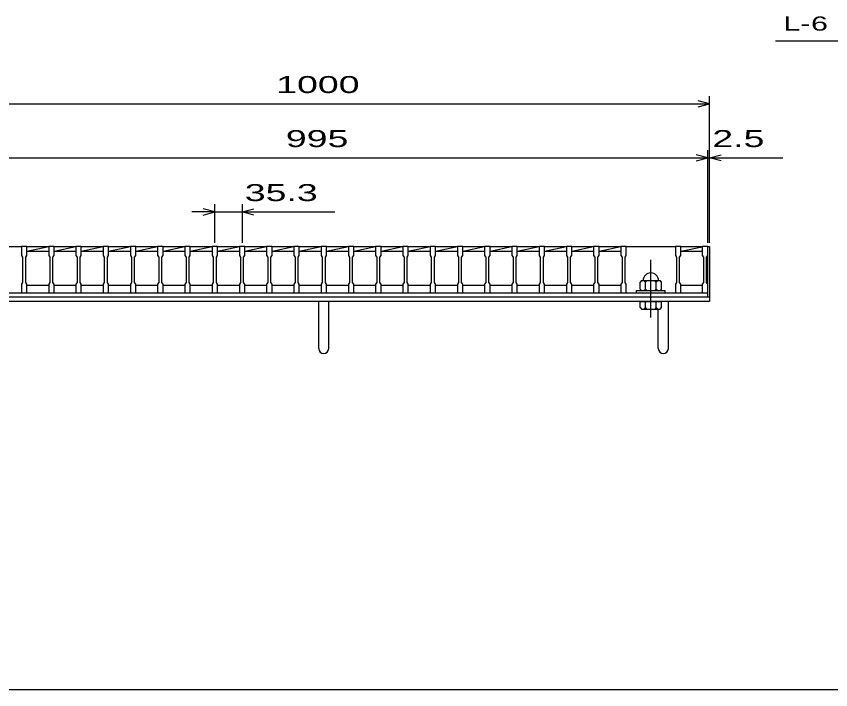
# Model space of a CAD drawing. Units: millimetres, scale not verified. Extents: x -1820 to 1731, y -1282 to 1054.
# Drawn here: x -1249 to -194, y -1146 to -274 of the extents above; entities that cross this region are included whole.
import ezdxf
from ezdxf.enums import TextEntityAlignment as Align

# ---------------------------------------------------------------- set-up
doc = ezdxf.new("R2010")
doc.units = ezdxf.units.MM
doc.header["$LTSCALE"] = 10
doc.linetypes.add('CHAIN', pattern=[18.5, 12, -1.5, 3.5, -1.5])
for name, color, linetype, lineweight in [('0_2', 150, 'Continuous', 25), ('16', 3, 'Continuous', 25), ('19', 6, 'Continuous', 25), ('22', 4, 'Continuous', 25)]:
    doc.layers.add(name, color=color, linetype=linetype, lineweight=lineweight)
doc.styles.add('ベクトル', font='')
doc.styles.get('ベクトル').set_extended_font_data('ベクトル')

msp = doc.modelspace()

# ---------------------------------------------------------------- linework, layer by layer
at = {"layer": '0_2'}
msp.add_line((1731, -1146.5), (-1729, -1146.5), dxfattribs=at)
at = {"layer": '16'}
for p, q in [((-1305.7, -572.5), (-1242.1, -572.5)), ((-1242.1, -572.5), (-1242.1, -571.8)), ((-1242.1, -571.8), (-1235.1, -571.8)), ((-1242.1, -572.5), (-1242.1, -584)), ((-1235.1, -572.5), (-1242.1, -572.5)), ((-1235.1, -571.8), (-1235.1, -572.5)), ((-1235.1, -584), (-1235.1, -572.5)), ((-1235.1, -572.5), (-1206.8, -572.5)), ((-1235.1, -578.5), (-1206.8, -572.5)), ((-1235.1, -578.5), (-1206.8, -578.5)), ((-1206.8, -572.5), (-1206.8, -571.8)), ((-1206.8, -571.8), (-1199.8, -571.8)), ((-1206.8, -572.5), (-1206.8, -584)), ((-1199.8, -572.5), (-1206.8, -572.5)), ((-1199.8, -571.8), (-1199.8, -572.5)), ((-1199.8, -584), (-1199.8, -572.5)), ((-1199.8, -572.5), (-1171.5, -572.5)), ((-1199.8, -578.5), (-1171.5, -572.5)), ((-1199.8, -578.5), (-1171.5, -578.5)), ((-1171.5, -572.5), (-1171.5, -571.8)), ((-1171.5, -571.8), (-1164.5, -571.8)), ((-1171.5, -572.5), (-1171.5, -584)), ((-1164.5, -572.5), (-1171.5, -572.5)), ((-1164.5, -571.8), (-1164.5, -572.5)), ((-1164.5, -584), (-1164.5, -572.5)), ((-1164.5, -572.5), (-1136.2, -572.5)), ((-1164.5, -578.5), (-1136.2, -572.5)), ((-1164.5, -578.5), (-1136.2, -578.5)), ((-1136.2, -572.5), (-1136.2, -571.8)), ((-1136.2, -571.8), (-1129.2, -571.8)), ((-1136.2, -572.5), (-1136.2, -584)), ((-1129.2, -572.5), (-1136.2, -572.5)), ((-1129.2, -571.8), (-1129.2, -572.5)), ((-1129.2, -584), (-1129.2, -572.5)), ((-1129.2, -572.5), (-1100.9, -572.5)), ((-1129.2, -578.5), (-1100.9, -572.5)), ((-1129.2, -578.5), (-1100.9, -578.5)), ((-1100.9, -572.5), (-1100.9, -571.8)), ((-1100.9, -571.8), (-1093.9, -571.8)), ((-1100.9, -572.5), (-1100.9, -584)), ((-1093.9, -572.5), (-1100.9, -572.5)), ((-1093.9, -571.8), (-1093.9, -572.5)), ((-1093.9, -584), (-1093.9, -572.5)), ((-1093.9, -572.5), (-1065.6, -572.5)), ((-1093.9, -578.5), (-1065.6, -572.5)), ((-1093.9, -578.5), (-1065.6, -578.5)), ((-1065.6, -572.5), (-1065.6, -571.8)), ((-1065.6, -571.8), (-1058.6, -571.8)), ((-1065.6, -572.5), (-1065.6, -584)), ((-1058.6, -572.5), (-1065.6, -572.5)), ((-1058.6, -571.8), (-1058.6, -572.5)), ((-1058.6, -584), (-1058.6, -572.5)), ((-1058.6, -572.5), (-1030.3, -572.5)), ((-1058.6, -578.5), (-1030.3, -572.5)), ((-1058.6, -578.5), (-1030.3, -578.5)), ((-1030.3, -572.5), (-1030.3, -571.8)), ((-1030.3, -571.8), (-1023.3, -571.8)), ((-1030.3, -572.5), (-1030.3, -584)), ((-1023.3, -572.5), (-1030.3, -572.5)), ((-1023.3, -571.8), (-1023.3, -572.5)), ((-1023.3, -584), (-1023.3, -572.5)), ((-1023.3, -572.5), (-995, -572.5)), ((-1023.3, -578.5), (-995, -572.5)), ((-1023.3, -578.5), (-995, -578.5)), ((-995, -572.5), (-995, -571.8)), ((-995, -571.8), (-988, -571.8)), ((-995, -572.5), (-995, -584)), ((-988, -572.5), (-995, -572.5)), ((-988, -571.8), (-988, -572.5)), ((-988, -584), (-988, -572.5)), ((-988, -572.5), (-959.7, -572.5)), ((-988, -578.5), (-959.7, -572.5)), ((-988, -578.5), (-959.7, -578.5)), ((-959.7, -572.5), (-959.7, -571.8)), ((-959.7, -571.8), (-952.7, -571.8)), ((-959.7, -572.5), (-959.7, -584)), ((-952.7, -572.5), (-959.7, -572.5)), ((-952.7, -571.8), (-952.7, -572.5)), ((-952.7, -584), (-952.7, -572.5)), ((-952.7, -572.5), (-924.4, -572.5)), ((-952.7, -578.5), (-924.4, -572.5)), ((-952.7, -578.5), (-924.4, -578.5)), ((-924.4, -572.5), (-924.4, -571.8)), ((-924.4, -571.8), (-917.4, -571.8)), ((-924.4, -572.5), (-924.4, -584)), ((-917.4, -572.5), (-924.4, -572.5)), ((-917.4, -571.8), (-917.4, -572.5)), ((-917.4, -584), (-917.4, -572.5)), ((-917.4, -572.5), (-889.1, -572.5)), ((-917.4, -578.5), (-889.1, -572.5)), ((-917.4, -578.5), (-889.1, -578.5)), ((-889.1, -572.5), (-889.1, -571.8)), ((-889.1, -571.8), (-882.1, -571.8)), ((-889.1, -572.5), (-889.1, -584)), ((-882.1, -572.5), (-889.1, -572.5)), ((-882.1, -571.8), (-882.1, -572.5)), ((-882.1, -584), (-882.1, -572.5)), ((-882.1, -572.5), (-853.8, -572.5)), ((-882.1, -578.5), (-853.8, -572.5)), ((-882.1, -578.5), (-853.8, -578.5)), ((-853.8, -572.5), (-853.8, -571.8)), ((-853.8, -571.8), (-846.8, -571.8)), ((-853.8, -572.5), (-853.8, -584)), ((-846.8, -572.5), (-853.8, -572.5)), ((-846.8, -571.8), (-846.8, -572.5)), ((-846.8, -584), (-846.8, -572.5)), ((-846.8, -572.5), (-818.5, -572.5)), ((-846.8, -578.5), (-818.5, -572.5)), ((-846.8, -578.5), (-818.5, -578.5)), ((-818.5, -572.5), (-818.5, -571.8)), ((-818.5, -571.8), (-811.5, -571.8)), ((-818.5, -572.5), (-818.5, -584)), ((-811.5, -572.5), (-818.5, -572.5)), ((-811.5, -571.8), (-811.5, -572.5)), ((-811.5, -584), (-811.5, -572.5)), ((-811.5, -572.5), (-783.2, -572.5)), ((-811.5, -578.5), (-783.2, -572.5)), ((-811.5, -578.5), (-783.2, -578.5)), ((-783.2, -572.5), (-783.2, -571.8)), ((-783.2, -571.8), (-776.2, -571.8)), ((-783.2, -572.5), (-783.2, -584)), ((-776.2, -572.5), (-783.2, -572.5)), ((-776.2, -571.8), (-776.2, -572.5)), ((-776.2, -584), (-776.2, -572.5)), ((-776.2, -572.5), (-747.9, -572.5)), ((-776.2, -578.5), (-747.9, -572.5)), ((-776.2, -578.5), (-747.9, -578.5)), ((-747.9, -572.5), (-747.9, -571.8)), ((-747.9, -571.8), (-740.9, -571.8)), ((-747.9, -572.5), (-747.9, -584)), ((-740.9, -572.5), (-747.9, -572.5)), ((-740.9, -571.8), (-740.9, -572.5)), ((-740.9, -584), (-740.9, -572.5)), ((-740.9, -572.5), (-712.6, -572.5)), ((-740.9, -578.5), (-712.6, -572.5)), ((-740.9, -578.5), (-712.6, -578.5)), ((-712.6, -572.5), (-712.6, -571.8)), ((-712.6, -571.8), (-705.6, -571.8)), ((-712.6, -572.5), (-712.6, -584)), ((-705.6, -572.5), (-712.6, -572.5)), ((-705.6, -571.8), (-705.6, -572.5)), ((-705.6, -584), (-705.6, -572.5)), ((-705.6, -572.5), (-677.3, -572.5)), ((-705.6, -578.5), (-677.3, -572.5)), ((-705.6, -578.5), (-677.3, -578.5)), ((-677.3, -572.5), (-677.3, -571.8)), ((-677.3, -571.8), (-670.3, -571.8)), ((-677.3, -572.5), (-677.3, -584)), ((-670.3, -572.5), (-677.3, -572.5)), ((-670.3, -571.8), (-670.3, -572.5)), ((-670.3, -584), (-670.3, -572.5)), ((-670.3, -572.5), (-642, -572.5)), ((-670.3, -578.5), (-642, -572.5)), ((-670.3, -578.5), (-642, -578.5)), ((-642, -572.5), (-642, -571.8)), ((-642, -571.8), (-635, -571.8)), ((-642, -572.5), (-642, -584)), ((-635, -572.5), (-642, -572.5)), ((-635, -571.8), (-635, -572.5)), ((-635, -584), (-635, -572.5)), ((-635, -572.5), (-606.7, -572.5)), ((-635, -578.5), (-606.7, -572.5)), ((-635, -578.5), (-606.7, -578.5)), ((-606.7, -572.5), (-606.7, -571.8)), ((-606.7, -571.8), (-599.7, -571.8)), ((-606.7, -572.5), (-606.7, -584)), ((-599.7, -572.5), (-606.7, -572.5)), ((-599.7, -571.8), (-599.7, -572.5)), ((-599.7, -584), (-599.7, -572.5)), ((-599.7, -572.5), (-571.4, -572.5)), ((-599.7, -578.5), (-571.4, -572.5)), ((-599.7, -578.5), (-571.4, -578.5)), ((-571.4, -572.5), (-571.4, -571.8)), ((-571.4, -571.8), (-564.4, -571.8)), ((-571.4, -572.5), (-571.4, -584)), ((-564.4, -572.5), (-571.4, -572.5)), ((-564.4, -571.8), (-564.4, -572.5)), ((-564.4, -584), (-564.4, -572.5)), ((-564.4, -572.5), (-536.1, -572.5)), ((-564.4, -578.5), (-536.1, -572.5)), ((-564.4, -578.5), (-536.1, -578.5)), ((-536.1, -572.5), (-536.1, -571.8)), ((-536.1, -571.8), (-529.1, -571.8)), ((-536.1, -572.5), (-536.1, -584)), ((-529.1, -572.5), (-536.1, -572.5)), ((-529.1, -571.8), (-529.1, -572.5)), ((-529.1, -584), (-529.1, -572.5)), ((-529.1, -572.5), (-500.8, -572.5)), ((-529.1, -578.5), (-500.8, -572.5)), ((-529.1, -578.5), (-500.8, -578.5)), ((-500.8, -572.5), (-500.8, -571.8)), ((-500.8, -571.8), (-493.8, -571.8)), ((-500.8, -572.5), (-500.8, -584)), ((-493.8, -572.5), (-500.8, -572.5)), ((-493.8, -571.8), (-493.8, -572.5)), ((-493.8, -584), (-493.8, -572.5)), ((-493.8, -572.5), (-465.5, -572.5)), ((-493.8, -578.5), (-465.5, -572.5)), ((-493.8, -578.5), (-465.5, -578.5)), ((-465.5, -572.5), (-465.5, -571.8)), ((-465.5, -571.8), (-458.5, -571.8)), ((-465.5, -572.5), (-465.5, -584)), ((-458.5, -572.5), (-465.5, -572.5)), ((-458.5, -571.8), (-458.5, -572.5)), ((-458.5, -584), (-458.5, -572.5)), ((-458.5, -572.5), (-394.9, -572.5)), ((-394.9, -572.5), (-394.9, -571.8)), ((-394.9, -571.8), (-387.9, -571.8)), ((-394.9, -572.5), (-394.9, -584)), ((-387.9, -572.5), (-394.9, -572.5)), ((-387.9, -571.8), (-387.9, -572.5)), ((-387.9, -584), (-387.9, -572.5)), ((-387.9, -572.5), (-360, -572.5)), ((-387.9, -578.5), (-360, -572.58)), ((-387.9, -578.5), (-360, -578.5)), ((-360, -572.5), (-360, -571.8)), ((-360, -571.8), (-353, -571.8)), ((-360, -572.5), (-360, -584)), ((-353, -572.5), (-360, -572.5)), ((-353, -571.8), (-353, -572.5)), ((-353, -584), (-353, -572.5)), ((-353, -622.5), (-353, -572.5)), ((-1242.1, -584), (-1240.6, -586)), ((-1240.6, -586), (-1240.6, -619)), ((-1236.6, -586), (-1235.1, -584)), ((-1236.6, -619), (-1236.6, -586)), ((-1206.8, -584), (-1205.3, -586)), ((-1205.3, -586), (-1205.3, -619)), ((-1201.3, -586), (-1199.8, -584)), ((-1201.3, -619), (-1201.3, -586)), ((-1171.5, -584), (-1170, -586)), ((-1170, -586), (-1170, -619)), ((-1166, -586), (-1164.5, -584)), ((-1166, -619), (-1166, -586)), ((-1136.2, -584), (-1134.7, -586)), ((-1134.7, -586), (-1134.7, -619)), ((-1130.7, -586), (-1129.2, -584)), ((-1130.7, -619), (-1130.7, -586)), ((-1100.9, -584), (-1099.4, -586)), ((-1099.4, -586), (-1099.4, -619)), ((-1095.4, -586), (-1093.9, -584)), ((-1095.4, -619), (-1095.4, -586)), ((-1065.6, -584), (-1064.1, -586)), ((-1064.1, -586), (-1064.1, -619)), ((-1060.1, -586), (-1058.6, -584)), ((-1060.1, -619), (-1060.1, -586)), ((-1030.3, -584), (-1028.8, -586)), ((-1028.8, -586), (-1028.8, -619)), ((-1024.8, -586), (-1023.3, -584)), ((-1024.8, -619), (-1024.8, -586)), ((-995, -584), (-993.5, -586)), ((-993.5, -586), (-993.5, -619)), ((-989.5, -586), (-988, -584)), ((-989.5, -619), (-989.5, -586)), ((-959.7, -584), (-958.2, -586)), ((-958.2, -586), (-958.2, -619)), ((-954.2, -586), (-952.7, -584)), ((-954.2, -619), (-954.2, -586)), ((-924.4, -584), (-922.9, -586)), ((-922.9, -586), (-922.9, -619)), ((-918.9, -586), (-917.4, -584)), ((-918.9, -619), (-918.9, -586)), ((-889.1, -584), (-887.6, -586)), ((-887.6, -586), (-887.6, -619)), ((-883.6, -586), (-882.1, -584)), ((-883.6, -619), (-883.6, -586)), ((-853.8, -584), (-852.3, -586)), ((-852.3, -586), (-852.3, -619)), ((-848.3, -586), (-846.8, -584)), ((-848.3, -619), (-848.3, -586)), ((-818.5, -584), (-817, -586)), ((-817, -586), (-817, -619)), ((-813, -586), (-811.5, -584)), ((-813, -619), (-813, -586)), ((-783.2, -584), (-781.7, -586)), ((-781.7, -586), (-781.7, -619)), ((-777.7, -586), (-776.2, -584)), ((-777.7, -619), (-777.7, -586)), ((-747.9, -584), (-746.4, -586)), ((-746.4, -586), (-746.4, -619)), ((-742.4, -586), (-740.9, -584)), ((-742.4, -619), (-742.4, -586)), ((-712.6, -584), (-711.1, -586)), ((-711.1, -586), (-711.1, -619)), ((-707.1, -586), (-705.6, -584)), ((-707.1, -619), (-707.1, -586)), ((-677.3, -584), (-675.8, -586)), ((-675.8, -586), (-675.8, -619)), ((-671.8, -586), (-670.3, -584)), ((-671.8, -619), (-671.8, -586)), ((-642, -584), (-640.5, -586)), ((-640.5, -586), (-640.5, -619)), ((-636.5, -586), (-635, -584)), ((-636.5, -619), (-636.5, -586)), ((-606.7, -584), (-605.2, -586)), ((-605.2, -586), (-605.2, -619)), ((-601.2, -586), (-599.7, -584)), ((-601.2, -619), (-601.2, -586)), ((-571.4, -584), (-569.9, -586)), ((-569.9, -586), (-569.9, -619)), ((-565.9, -586), (-564.4, -584)), ((-565.9, -619), (-565.9, -586)), ((-536.1, -584), (-534.6, -586)), ((-534.6, -586), (-534.6, -619)), ((-530.6, -586), (-529.1, -584)), ((-530.6, -619), (-530.6, -586)), ((-500.8, -584), (-499.3, -586)), ((-499.3, -586), (-499.3, -619)), ((-495.3, -586), (-493.8, -584)), ((-495.3, -619), (-495.3, -586)), ((-465.5, -584), (-464, -586)), ((-464, -586), (-464, -619)), ((-460, -586), (-458.5, -584)), ((-460, -619), (-460, -586)), ((-394.9, -584), (-393.4, -586)), ((-393.4, -586), (-393.4, -619)), ((-389.4, -586), (-387.9, -584)), ((-389.4, -619), (-389.4, -586)), ((-360, -584), (-358.5, -586)), ((-358.5, -586), (-358.5, -619)), ((-354.5, -586), (-353, -584)), ((-354.5, -619), (-354.5, -586)), ((-1240.6, -619), (-1242.1, -621)), ((-1242.1, -621), (-1242.1, -632.5)), ((-1235.1, -621), (-1236.6, -619)), ((-1235.1, -632.5), (-1235.1, -621)), ((-1235.1, -622.5), (-1206.8, -622.5)), ((-1205.3, -619), (-1206.8, -621)), ((-1206.8, -621), (-1206.8, -632.5)), ((-1199.8, -621), (-1201.3, -619)), ((-1199.8, -632.5), (-1199.8, -621)), ((-1199.8, -622.5), (-1171.5, -622.5)), ((-1170, -619), (-1171.5, -621)), ((-1171.5, -621), (-1171.5, -632.5)), ((-1164.5, -621), (-1166, -619)), ((-1164.5, -632.5), (-1164.5, -621)), ((-1164.5, -622.5), (-1136.2, -622.5)), ((-1134.7, -619), (-1136.2, -621)), ((-1136.2, -621), (-1136.2, -632.5)), ((-1129.2, -621), (-1130.7, -619)), ((-1129.2, -632.5), (-1129.2, -621)), ((-1129.2, -622.5), (-1100.9, -622.5)), ((-1099.4, -619), (-1100.9, -621)), ((-1100.9, -621), (-1100.9, -632.5)), ((-1093.9, -621), (-1095.4, -619)), ((-1093.9, -632.5), (-1093.9, -621)), ((-1093.9, -622.5), (-1065.6, -622.5)), ((-1064.1, -619), (-1065.6, -621)), ((-1065.6, -621), (-1065.6, -632.5)), ((-1058.6, -621), (-1060.1, -619)), ((-1058.6, -632.5), (-1058.6, -621)), ((-1058.6, -622.5), (-1030.3, -622.5)), ((-1028.8, -619), (-1030.3, -621)), ((-1030.3, -621), (-1030.3, -632.5)), ((-1023.3, -621), (-1024.8, -619)), ((-1023.3, -632.5), (-1023.3, -621)), ((-1023.3, -622.5), (-995, -622.5)), ((-993.5, -619), (-995, -621)), ((-995, -621), (-995, -632.5)), ((-988, -621), (-989.5, -619)), ((-988, -632.5), (-988, -621)), ((-988, -622.5), (-959.7, -622.5)), ((-958.2, -619), (-959.7, -621)), ((-959.7, -621), (-959.7, -632.5)), ((-952.7, -621), (-954.2, -619)), ((-952.7, -632.5), (-952.7, -621)), ((-952.7, -622.5), (-924.4, -622.5)), ((-922.9, -619), (-924.4, -621)), ((-924.4, -621), (-924.4, -632.5)), ((-917.4, -621), (-918.9, -619)), ((-917.4, -632.5), (-917.4, -621)), ((-917.4, -622.5), (-889.1, -622.5)), ((-887.6, -619), (-889.1, -621)), ((-889.1, -621), (-889.1, -632.5)), ((-882.1, -621), (-883.6, -619)), ((-882.1, -632.5), (-882.1, -621)), ((-882.1, -622.5), (-853.8, -622.5)), ((-852.3, -619), (-853.8, -621)), ((-853.8, -621), (-853.8, -632.5)), ((-846.8, -621), (-848.3, -619)), ((-846.8, -632.5), (-846.8, -621)), ((-846.8, -622.5), (-818.5, -622.5)), ((-817, -619), (-818.5, -621)), ((-818.5, -621), (-818.5, -632.5)), ((-811.5, -621), (-813, -619)), ((-811.5, -632.5), (-811.5, -621)), ((-811.5, -622.5), (-783.2, -622.5)), ((-781.7, -619), (-783.2, -621)), ((-783.2, -621), (-783.2, -632.5)), ((-776.2, -621), (-777.7, -619)), ((-776.2, -632.5), (-776.2, -621)), ((-776.2, -622.5), (-747.9, -622.5)), ((-746.4, -619), (-747.9, -621)), ((-747.9, -621), (-747.9, -632.5)), ((-740.9, -621), (-742.4, -619)), ((-740.9, -632.5), (-740.9, -621)), ((-740.9, -622.5), (-712.6, -622.5)), ((-711.1, -619), (-712.6, -621)), ((-712.6, -621), (-712.6, -632.5)), ((-705.6, -621), (-707.1, -619)), ((-705.6, -632.5), (-705.6, -621)), ((-705.6, -622.5), (-677.3, -622.5)), ((-675.8, -619), (-677.3, -621)), ((-677.3, -621), (-677.3, -632.5)), ((-670.3, -621), (-671.8, -619)), ((-670.3, -632.5), (-670.3, -621)), ((-670.3, -622.5), (-642, -622.5)), ((-640.5, -619), (-642, -621)), ((-642, -621), (-642, -632.5)), ((-635, -621), (-636.5, -619)), ((-635, -632.5), (-635, -621)), ((-635, -622.5), (-606.7, -622.5)), ((-605.2, -619), (-606.7, -621)), ((-606.7, -621), (-606.7, -632.5)), ((-599.7, -621), (-601.2, -619)), ((-599.7, -632.5), (-599.7, -621)), ((-599.7, -622.5), (-571.4, -622.5)), ((-569.9, -619), (-571.4, -621)), ((-571.4, -621), (-571.4, -632.5)), ((-564.4, -621), (-565.9, -619)), ((-564.4, -632.5), (-564.4, -621)), ((-564.4, -622.5), (-536.1, -622.5)), ((-534.6, -619), (-536.1, -621)), ((-536.1, -621), (-536.1, -632.5)), ((-529.1, -621), (-530.6, -619)), ((-529.1, -632.5), (-529.1, -621)), ((-529.1, -622.5), (-500.8, -622.5)), ((-499.3, -619), (-500.8, -621)), ((-500.8, -621), (-500.8, -632.5)), ((-493.8, -621), (-495.3, -619)), ((-493.8, -632.5), (-493.8, -621)), ((-493.8, -622.5), (-465.5, -622.5)), ((-464, -619), (-465.5, -621)), ((-465.5, -621), (-465.5, -632.5)), ((-458.5, -621), (-460, -619)), ((-458.5, -632.5), (-458.5, -621)), ((-438.7, -616.5), (-440.7, -618.5)), ((-440.7, -627.5), (-440.7, -618.5)), ((-438.7, -616.5), (-414.7, -616.5)), ((-433.7, -618.5), (-435.7, -616.5)), ((-433.7, -618.5), (-431.7, -616.5)), ((-433.7, -627.5), (-433.7, -618.5)), ((-419.7, -618.5), (-421.7, -616.5)), ((-419.7, -618.5), (-417.7, -616.5)), ((-419.7, -627.5), (-419.7, -618.5)), ((-412.7, -618.5), (-414.7, -616.5)), ((-412.7, -627.5), (-412.7, -618.5)), ((-393.4, -619), (-394.9, -621)), ((-394.9, -621), (-394.9, -632.5)), ((-387.9, -621), (-389.4, -619)), ((-387.9, -632.5), (-387.9, -621)), ((-387.9, -622.5), (-360, -622.5)), ((-358.5, -619), (-360, -621)), ((-360, -621), (-360, -632.5)), ((-353, -621), (-354.5, -619)), ((-353, -632.5), (-353, -621)), ((-1348, -632.5), (-353, -632.5)), ((-1305.7, -632.5), (-1242.1, -632.5)), ((-1242.1, -632.5), (-1235.1, -632.5)), ((-1206.8, -632.5), (-1199.8, -632.5)), ((-1171.5, -632.5), (-1164.5, -632.5)), ((-1136.2, -632.5), (-1129.2, -632.5)), ((-1100.9, -632.5), (-1093.9, -632.5)), ((-1065.6, -632.5), (-1058.6, -632.5)), ((-1030.3, -632.5), (-1023.3, -632.5)), ((-995, -632.5), (-988, -632.5)), ((-959.7, -632.5), (-952.7, -632.5)), ((-924.4, -632.5), (-917.4, -632.5)), ((-889.1, -632.5), (-882.1, -632.5)), ((-853.8, -632.5), (-846.8, -632.5)), ((-818.5, -632.5), (-811.5, -632.5)), ((-783.2, -632.5), (-776.2, -632.5)), ((-747.9, -632.5), (-740.9, -632.5)), ((-712.6, -632.5), (-705.6, -632.5)), ((-677.3, -632.5), (-670.3, -632.5)), ((-642, -632.5), (-635, -632.5)), ((-606.7, -632.5), (-599.7, -632.5)), ((-571.4, -632.5), (-564.4, -632.5)), ((-536.1, -632.5), (-529.1, -632.5)), ((-500.8, -632.5), (-493.8, -632.5)), ((-465.5, -632.5), (-458.5, -632.5)), ((-458.5, -632.5), (-394.9, -632.5)), ((-445.2, -632.5), (-445.2, -629.5)), ((-445.2, -629.5), (-408.2, -629.5)), ((-445.2, -632.5), (-408.2, -632.5)), ((-440.7, -627.5), (-438.7, -629.5)), ((-435.7, -629.5), (-433.7, -627.5)), ((-433.7, -627.5), (-431.7, -629.5)), ((-421.7, -629.5), (-419.7, -627.5)), ((-419.7, -627.5), (-417.7, -629.5)), ((-414.7, -629.5), (-412.7, -627.5)), ((-408.2, -632.5), (-408.2, -629.5)), ((-394.9, -632.5), (-387.9, -632.5)), ((-360, -632.5), (-353, -632.5)), ((-353, -637.5), (-353, -632.5)), ((-1348, -637.5), (-353, -637.5))]:
    msp.add_line(p, q, dxfattribs=at)
at = {"layer": '16', "linetype": 'CHAIN'}
msp.add_line((-426.7, -664.5), (-426.7, -589.5), dxfattribs=at)
at = {"layer": '16'}
msp.add_arc((-426.7, -616.5), 10, 0, 180, dxfattribs=at)
at = {"layer": '19'}
for p, q in [((-353, -572.5), (-350.5, -572.5)), ((-350.5, -572.5), (-350.5, -637.5)), ((-1350.5, -637.5), (-350.5, -637.5)), ((-350.5, -643.5), (-1350.5, -643.5)), ((-857, -704.61), (-857, -643.5)), ((-844, -704.61), (-844, -643.5)), ((-440.7, -651.5), (-440.7, -643.5)), ((-440.7, -643.5), (-412.7, -643.5)), ((-433.7, -651.5), (-433.7, -643.5)), ((-419.7, -651.5), (-419.7, -643.5)), ((-412.7, -651.5), (-412.7, -643.5)), ((-404, -704.61), (-404, -643.5)), ((-350.5, -637.5), (-350.5, -643.5)), ((-440.7, -651.5), (-438.7, -653.5)), ((-438.7, -653.5), (-414.7, -653.5)), ((-433.7, -651.5), (-435.7, -653.5)), ((-431.7, -653.5), (-433.7, -651.5)), ((-419.7, -651.5), (-421.7, -653.5)), ((-417.7, -653.5), (-419.7, -651.5)), ((-417, -704.61), (-417, -653.5)), ((-414.7, -653.5), (-412.7, -651.5))]:
    msp.add_line(p, q, dxfattribs=at)
for centre in [(-850.5, -704.61), (-410.5, -704.61)]:
    msp.add_arc(centre, 6.5, 180, 0, dxfattribs=at)
at = {"layer": '22'}
for p, q in [((-265, -306), (-65, -306)), ((-350.5, -567.5), (-350.5, -377.5)), ((-1350.5, -387.5), (-350.5, -387.5)), ((-350.5, -387.5), (-365.5, -383.5)), ((-365.5, -391.5), (-350.5, -387.5)), ((-353, -457.5), (-368, -453.5)), ((-353, -567.5), (-353, -447.5)), ((-350.5, -567.5), (-350.5, -447.5)), ((-350.5, -457.5), (-335.5, -453.5)), ((-1348, -457.5), (-353, -457.5)), ((-368, -461.5), (-353, -457.5)), ((-353, -457.5), (-350.5, -457.5)), ((-335.5, -461.5), (-350.5, -457.5)), ((-350.5, -457.5), (-255.5, -457.5)), ((-991.5, -527.5), (-1021.5, -527.5)), ((-991.5, -527.5), (-1006.5, -523.5)), ((-1006.5, -531.5), (-991.5, -527.5)), ((-991.5, -567.5), (-991.5, -517.5)), ((-991.5, -527.5), (-956.2, -527.5)), ((-956.2, -517.5), (-956.2, -567.5)), ((-956.2, -527.5), (-941.2, -523.5)), ((-941.2, -531.5), (-956.2, -527.5)), ((-956.2, -527.5), (-836.2, -527.5))]:
    msp.add_line(p, q, dxfattribs=at)

# ---------------------------------------------------------------- texts
at = {"layer": '22', "color": 2, "style": 'ベクトル'}
for s, height, width, p in [(' 6 ', 18.33, 1.6, (-230, -283.5)), ('L-', 18.33, 1.6, (-255, -283.5)), (' 1000 ', 21.99, 1.65, (-925.5, -362.5)), (' 995 ', 21.99, 1.65, (-913, -432.5)), (' 2.5 ', 21.99, 1.65, (-360.5, -432.5)), (' 35.3 ', 21.99, 1.65, (-966.2, -502.5))]:
    msp.add_text(s, height=height, dxfattribs=dict(at, width=width)).set_placement(p, align=Align.MIDDLE_LEFT)

doc.saveas('drawing.dxf')
